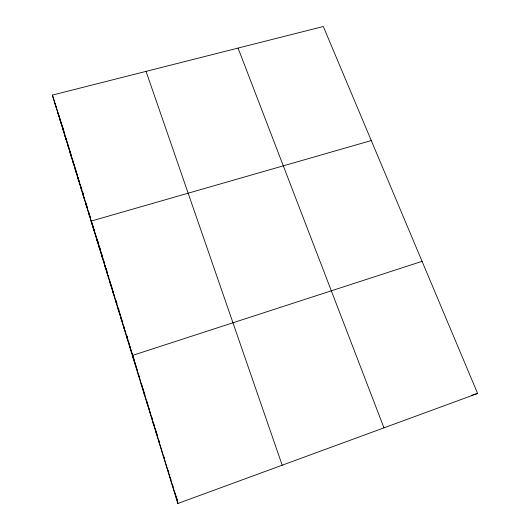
<?xml version="1.0" encoding="UTF-8"?>
<svg xmlns="http://www.w3.org/2000/svg" width="530" height="530" viewBox="0 0 530 530"><rect width="100%" height="100%" fill="white"/><g stroke="black" fill="none" stroke-linecap="round" stroke-linejoin="round"><path stroke-width="0.79" d="M177.828 503.5L477.629 393.472L323.32 26.5L52.371 95.089L177.828 503.5L177.649 501.671M422.065 261.336L132.354 355.464L133.792 359.665M471.601 395.241L477.629 393.472M371.278 140.549L91.08 221.109L95.155 233.664M162.16 452.507L162.346 452.898M159.093 442.51L159.311 443.034M156.039 432.579L156.304 433.235M238.069 48.084L383.972 427.842M153.011 422.721L153.309 423.503M147.009 403.184L147.386 404.218M144.041 393.518L144.458 394.671M141.093 383.912L141.543 385.191M138.158 374.365L138.648 375.763M146.048 71.378L282.185 465.201M135.243 364.885L135.773 366.402M134.222 360.917L134.64 362.136M135.064 363.368L135.481 364.58M129.479 346.103L130.069 347.852M126.617 336.802L127.246 338.663M123.781 327.56L124.444 329.534M118.157 309.255L118.886 311.448M120.959 318.378L121.655 320.464M115.374 300.185L116.136 302.491M109.856 282.225L110.684 284.743M112.605 291.182L113.4 293.587M104.41 264.49L105.298 267.213M107.12 273.334L107.981 275.951M99.03 246.98L99.978 249.902M101.707 255.705L102.634 258.527M96.142 236.705L95.354 234.267L100.389 250.663M96.917 239.096L97.679 241.441M97.931 242.21L98.428 243.74L97.07 239.335M96.361 238.301L97.348 241.322M80.401 186.348L81.56 189.939M83.044 194.954L84.177 198.458M85.708 203.619L86.807 207.025M88.384 212.338L89.457 215.644M67.423 144.1L68.721 148.142M69.986 152.441L71.258 156.403M72.57 160.842L73.809 164.711M75.161 169.289L76.38 173.065M77.778 177.788L78.963 181.479M52.371 95.089L54.749 102.542M54.981 103.27L61.155 122.635M61.579 123.967L62.209 125.935M63.375 129.592L62.626 127.253L63.315 129.486M63.627 130.373L64.355 132.679M54.842 103.131L56.266 107.603M57.326 111.227L58.731 115.613M59.83 119.369L61.202 123.669M62.348 127.564L63.693 131.778M64.879 135.806L66.204 139.94M81.196 187.196L81.885 189.442M82.806 192.443L83.502 194.695M97.122 239.01L98.315 242.899M99.753 247.576L100.475 249.922M101.899 254.559L102.601 256.845M104.013 261.429L104.715 263.728M106.132 268.339L106.848 270.651M116.183 301.033L116.911 303.398M118.322 307.99L118.985 310.149M126.809 335.589L127.485 337.789M133.162 356.266L133.851 358.505M176.642 497.716L177.331 499.962M64.229 132.474L64.918 134.713M65.846 137.714L66.999 141.47M67.456 142.974L69.079 148.254M69.543 149.765L71.179 155.078M72.113 158.119L73.988 164.22M74.227 164.989L76.585 172.661M76.817 173.436L77.532 175.748M78.003 177.292L78.718 179.61M78.957 180.379L79.672 182.711M80.149 184.261L81.342 188.143M82.779 192.827L83.502 195.166M85.429 201.446L86.151 203.798M86.397 204.593L87.609 208.535M88.576 211.695L90.352 217.472M91.246 220.367L91.915 222.54M92.359 223.998L93.472 227.628M93.697 228.357L94.598 231.279M98.666 244.529L100.369 250.054M100.852 251.631L103.065 258.839M103.959 261.734L104.629 263.913M105.072 265.364L105.742 267.537M105.967 268.266L107.312 272.645M108.206 275.56L108.882 277.76M109.783 280.695L110.459 282.894M110.684 283.63L113.181 291.745M114.089 294.713L114.778 296.939M115.686 299.907L116.832 303.637M118.21 308.115L118.905 310.368M119.363 311.865L120.515 315.622M120.747 316.37L122.602 322.412M123.53 325.433L124.232 327.712M125.166 330.746L125.868 333.025M126.802 336.08L127.982 339.896M128.922 342.963L130.572 348.342M131.042 349.873L133.182 356.829M133.659 358.373L136.044 366.144M136.283 366.926L137.482 370.834M138.926 375.525L139.655 377.883M141.583 384.177L144.014 392.087M144.259 392.876L144.935 395.062M146.949 401.627L148.075 405.298M148.526 406.768L149.659 410.432M150.109 411.909L150.792 414.129M151.699 417.077L152.375 419.296M153.289 422.264L154.435 425.974M155.35 428.949L157.642 436.422M158.563 439.423L159.258 441.682M163.903 456.787L164.598 459.066M168.123 470.514L168.825 472.813M170.243 477.424L170.952 479.736M172.376 484.367L173.091 486.692M174.999 492.893L176.675 498.352M58.32 113.758L62.838 128.445M63.077 129.221L65.468 137.018M65.713 137.8L77.665 176.702M77.89 177.437L82.415 192.165M82.64 192.9L87.682 209.304M87.914 210.052L95.115 233.505M100.62 251.419L107.828 274.865M108.06 275.627L110.412 283.278M110.644 284.047L121.151 318.232M121.39 319.02L123.815 326.904M124.04 327.633L128.969 343.685M129.194 344.414L131.685 352.51M131.91 353.252L140.152 380.076M140.384 380.832L148.552 407.411M148.791 408.179L157.112 435.256M157.35 436.038L159.755 443.875M159.994 444.657L162.902 454.111M163.127 454.846L165.605 462.902M165.83 463.631L168.772 473.21M168.997 473.952L171.501 482.108M171.733 482.85L177.716 502.314"/></g></svg>
